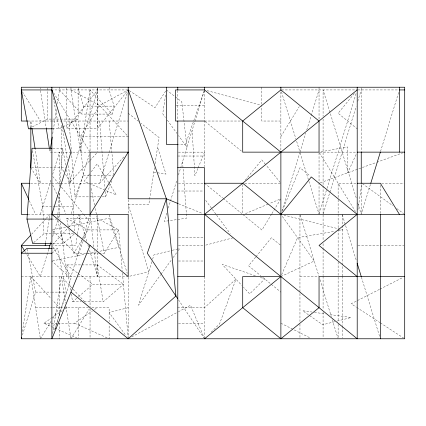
<?xml version="1.0" encoding="UTF-8"?>
<svg xmlns="http://www.w3.org/2000/svg" width="426" height="426" viewBox="0 0 426 426"><rect width="100%" height="100%" fill="white"/><g stroke="black" fill="none" stroke-linecap="round" stroke-linejoin="round"><path stroke-width="0.32" stroke-dasharray="2.13 1.6" d="M59.4 193.26L57.553 219.07L52.899 219.07M59.97 185.315L62.622 148.248L52.648 148.248M357.888 209.816L361.679 184.538M22.402 331.572L30.842 276.565L50.966 298.434M109.136 87.229L109.136 89.929L114.104 106.133L112.288 114.088L90.051 89.929L90.051 152.141L49.922 152.141L50.428 148.866M52.733 133.801L56.551 108.918M57.356 103.678L59.464 89.929L59.464 87.229M45.55 242.863L49.23 218.884M49.325 218.24L49.922 214.353L46.343 218.24M52.691 333.537L61.429 276.565L72.612 288.711M90.051 89.929L80.509 152.141L70.972 89.929L70.972 87.229M77.431 234.438L75.743 245.456L52.467 245.456M77.532 233.789L80.413 214.997M154.468 167.62L148.791 204.629L128.215 204.629L148.791 271.703L128.215 276.565L97.629 276.565L89.449 249.902M155.069 163.68L159.079 137.555L141.075 123.38M165.592 95.078L162.732 113.742L165.421 117.469M112.288 114.088L81.701 114.088L83.517 106.133L78.549 89.929L78.549 87.767M40.385 214.353L51.093 179.437M52.648 174.356L59.464 152.141L59.464 186.551M22.461 334.99L35.614 292.114L28.127 254.247M48.756 249.263L40.385 276.565L25.81 252.81M50.705 242.916L51.093 241.648M52.648 236.568L57.515 220.7M58.298 218.16L59.464 214.353M71.163 213.714L89.471 154.042M54.981 328.686L66.2 292.114L57.553 248.374L52.899 248.374M82.069 240.376L70.972 276.565L52.579 246.585M82.846 237.836L90.051 214.353M60.796 183.244L99.593 183.244L127.246 93.102M151.837 261.766L138.503 305.24L160.698 274.69M152.599 259.28L153.935 254.934L171.587 250.493M166.758 213.128L164.223 221.398L186.668 218.208L182.557 161.614M168.318 208.042L176.705 180.693M178.462 174.969L204.549 89.929L185.464 144.361L178.228 144.361M281.852 211.174L299.766 152.774M299.957 152.141L305.799 133.093M306.773 129.919L319.042 89.929M319.239 213.714L326.833 188.958M327.024 188.324L356.232 93.102M323.281 213.714L329.703 192.765M329.9 192.131L356.184 106.431M357.744 101.351L361.248 89.929M357.744 202.925L361.248 214.353L370.402 184.511M380.524 151.502L398.832 91.83M54.698 329.894L70.972 278.508L51.887 261.01M83.091 241.404L77.926 255.701L51.887 229.902M83.986 238.917L90.051 222.127L83.416 214.012M99.572 196.855L74.971 196.855L83.32 175.469L78.549 121.032M102.235 196.855L105.557 196.855L111.995 180.358M197.882 168.478L194.922 175.741L192.099 130.51M198.133 167.876L204.549 152.141L177.791 152.141M282.385 210.668L299.957 167.69L310.272 176.098M281.661 274.738L297.572 237.681L335.124 231.238M356.115 154.505L347.664 172.85L347.664 146.954L320.341 151.901M271.591 214.134L261.963 230.04L243.049 214.624M271.937 213.564L280.878 198.798L269.285 203.649M85.743 253.23L73.778 253.23L81.957 239.902M82.298 239.348L88.086 229.902L118.678 229.902L122.241 270.563M40.385 338.771L51.136 321.241M52.872 318.414L59.464 307.668L52.755 300.378M99.045 253.23L104.365 253.23L118.678 229.902L97.208 218.24L66.621 218.24L68.341 226.664M70.972 338.771L89.359 308.797M280.878 136.586L299.265 106.612M165.671 91.036L155.016 107.666L128.215 89.929L53.016 89.929M161.092 274.158L171.603 259.684M173.158 257.544L176.668 252.719M178.222 250.579L179.783 248.433L178.521 248.752M89.657 173.877L84.087 181.3L116.293 194.911L109.136 183.244M91.244 171.758L97.208 163.802L108.795 182.69M70.972 89.929L99.593 105.478L128.215 136.586L80.509 136.586L99.593 105.478L128.215 89.929L97.208 128.806L66.621 128.806L97.629 89.929L69.007 183.244L89.577 160.884M255.632 257.118L248.571 265.781L260.685 275.659M256.047 256.606L271.421 237.751L280.878 245.456M245.2 180.203L261.793 159.915L265.526 164.479M354.304 93.475L338.127 113.257L357.206 128.865M90.024 160.4L97.181 152.625M31.588 234.279L45.896 218.724M99.593 183.244L124.637 156.028M52.781 244.481L68.437 227.473M68.884 226.989L79.614 215.322M211.131 332.232L219.592 323.819L235.951 279.163L204.549 307.668L177.791 307.668M71.328 294.057L72.585 301.837L78.022 297.14M78.517 296.714L92.857 284.339L123.444 284.339L103.172 301.837L84.556 301.837M33.617 242.666L43.958 233.789L74.55 233.789L63.218 243.512L52.579 243.512M51.887 253.23L57.553 248.374M77.335 338.228L43.958 323.222L50.976 318.408M51.514 318.036L62.302 310.629M65.002 308.781L66.621 307.668M57.925 323.222L74.55 323.222L92.351 311.001M94.508 309.521L97.208 307.668M131.709 336.891L177.717 312.136M178.297 311.821L190.523 305.24L204.038 337.552M29.032 128.514L47.536 119.088L52.196 119.088M52.393 128.806L59.044 128.806L78.123 119.088L78.123 87.889M379.39 289.424L351.136 303.781L356.109 307.029M379.976 289.126L402.932 277.459M280.878 276.565L314.271 261.01L280.878 214.353M245.493 213.607L268.673 203.905M320.288 182.791L376.185 162.492M376.802 162.269L402.842 152.812M205.822 245.115L233.256 237.751M128.215 307.668L109.136 312.53L125.883 335.56M334.708 321.694L322.7 324.745L302.614 310.719L311.795 312.002M337.238 321.055L351.136 317.519L328.845 314.393M172.216 250.334L177.892 248.906M52.536 229.774L67.414 226.738M68.059 226.605L109.136 218.24L118.678 247.399L99.269 251.356M52.536 260.877L85.04 254.253M87.628 253.726L96.681 251.883M338.361 230.679L342.893 229.902L284.073 215.151M281.538 89.929L357.292 89.929M357.867 89.929L399.412 89.929M176.178 105.478L204.549 105.478M83.517 106.133L114.104 106.133M52.856 119.088L78.123 119.088M27.951 121.032L52.35 121.032M52.526 121.032L128.215 121.032M204.549 121.032L242.713 121.032M280.878 121.032L261.793 121.032L261.793 105.478M319.745 152.141L356.551 152.141M177.791 156.028L204.549 156.028M31.508 167.69L65.535 167.69M83.32 175.469L89.3 175.469M89.966 175.469L112.576 175.469M30.608 183.244L51.221 183.244M51.684 183.244L60.332 183.244M178.441 183.244L203.894 183.244M244.684 183.244L280.878 183.244L265.941 164.984M355.928 183.244L338.127 183.244L338.127 199.128M381.611 183.244L404.04 183.244M177.791 191.018L203.894 191.018M32.509 150.841L42.77 206.573L54.736 206.573M55.401 206.573L73.357 206.573L73.645 213.213M27.951 214.353L51.253 214.353M178.441 237.681L203.894 237.681M178.441 245.456L203.894 245.456M357.867 245.456L404.04 245.456M86.409 253.23L98.379 253.23M178.441 261.01L203.894 261.01M70.7 290.17L66.621 264.897L81.249 264.897M81.914 264.897L97.208 264.897L123.444 284.339M21.3 276.565L77.548 276.565M77.969 276.565L97.208 276.565L94.119 249.711M299.957 276.565L318.424 276.565M35.614 292.114L50.907 292.114M51.573 292.114L66.2 292.114M72.585 301.837L81.228 301.837M35.614 307.668L52.233 307.668M52.899 307.668L90.051 307.668M91.846 307.668L109.136 307.668L109.136 321.566M43.958 323.222L57.26 323.222M178.441 323.222L204.549 323.222M314.42 312.37L325.565 313.935M153.765 172.21L165.959 174.085L157.588 147.279M207.089 90.616L261.159 105.307M255.35 275.744L222.218 264.424L241.707 285.345M260.35 277.454L264.722 278.95L249.679 293.908L243.48 287.246M178.691 203.814L202.701 213.596M74.55 323.222L109.136 338.771L109.136 324.213M280.878 323.222L310.666 338.185M66.621 218.24L88.086 229.902M356.658 307.386L379.854 322.541M380.402 322.903L403.598 338.052M362.409 183.633L392.921 205.795M396.67 208.516L403.63 213.575M66.621 264.897L77.639 273.061M78.166 273.449L92.857 284.339M166.38 89.929L181.811 101.835L186.955 147.279L178.494 135.569M128.215 113.257L138.503 121.357M205.06 121.453L242.713 152.141M204.549 183.244L222.596 197.957M223.112 198.378L241.68 213.511M262.704 277.305L280.878 292.114M59.464 89.929L81.701 114.088M73.059 289.201L86.025 303.296M52.717 176.481L59.768 185.102M61.429 187.131L83.001 213.506M205.715 200.38L211.946 208.836M212.334 209.363L216.232 214.651M216.621 215.178L230.173 233.57M167.343 120.132L176.955 133.439M178.494 299.84L203.814 337.68M319.388 152.705L355.47 211.52M53.623 92.756L90.051 152.141M22.338 91.622L40.385 121.032M63.815 171.577L61.429 167.69L61.429 124.317M65.519 174.356L70.972 183.244L68.16 164.91M30.842 167.69L40.385 183.244L35.161 149.191M24.772 251.111L25.464 252.245M52.712 185.038L57.648 195.806M57.92 196.402L65.876 213.751M29.256 200.593L35.56 214.353M356.184 197.845L323.084 89.929L323.084 116.399M342.36 214.986L356.184 260.057M361.445 277.198L379.747 336.87M281.464 91.83L295.873 138.807M296.65 141.347L299.766 151.502M300.154 152.774L308.722 180.704M308.919 181.338L318.845 213.714M300.154 214.986L319.042 276.565M320.017 279.738L331.311 316.555M332.285 319.729L337.93 338.137M109.328 214.986L127.246 273.385M78.549 214.353L86.92 241.648M87.894 244.822L88.48 246.723M57.851 220.359L63.218 243.512M91.111 188.43L94.556 205.279M95.222 208.516L104.365 253.23M68.874 229.257L73.778 253.23M27.094 249.024L27.999 253.598M53.319 97.703L59.044 128.806M62.622 148.248L65.961 166.396M66.557 169.633L73.357 206.573M97.208 264.897L103.172 301.837M62.233 126.272L67.457 160.325M40.481 90.584L46.205 127.906M49.421 148.866L49.922 152.141M61.429 276.565L65.503 303.131M65.998 306.374L70.87 338.127M31.843 127.582L30.842 121.032L30.842 127.603M30.842 276.565L40.284 338.127M90.126 215.008L94.045 249.056M59.539 215.008L60.066 219.587M60.444 222.862L66.621 276.565M109.136 121.032L113.907 175.469M122.47 273.188L128.215 338.771M99.593 121.032L104.881 188.281M105.142 191.578L105.557 196.855M69.007 121.032L71.392 151.363M71.446 152.018L74.971 196.855M73.677 213.873L74.459 231.797M42.77 206.573L43.958 233.789M380.333 185.23L380.333 213.687M361.248 87.889L361.248 152.141M361.248 184.57L361.248 214.353M342.169 214.353L342.169 275.899M342.169 276.229L342.169 325.464M342.169 326.13L342.169 338.111M338.127 199.789L338.127 213.687M338.127 214.353L338.127 259.354M338.127 262.001L338.127 275.899M338.127 277.225L338.127 321.566M338.127 324.213L338.127 338.111M323.084 119.046L323.084 185.23M323.084 185.89L323.084 213.687M323.084 215.013L323.084 240.967M323.084 243.624L323.084 247.618M323.084 248.283L323.084 275.563M323.084 276.229L323.084 309.5M323.084 312.157L323.084 338.111M319.042 87.229L319.042 119.711M319.042 152.801L319.042 214.353M299.957 215.013L299.957 292.864M299.957 293.53L299.957 321.476M299.957 324.138L299.957 338.111M280.878 91.909L280.878 152.141M261.793 87.229L261.793 104.173M242.713 184.57L242.713 213.687M204.549 90.589L204.549 166.699M204.549 276.565L204.549 338.771M177.791 90.541L177.791 120.372M128.215 199.789L128.215 213.687M128.215 277.225L128.215 337.451M97.629 87.767L97.629 151.475M97.629 215.013L97.629 250.089M97.629 252.735L97.629 276.565M97.208 87.884L97.208 128.806M90.051 276.565L90.051 307.008M90.051 308.994L90.051 338.771M78.549 307.668L78.549 338.111M66.621 87.884L66.621 128.806M59.464 193.17L59.464 213.687M59.464 276.565L59.464 317.594M59.464 322.892L59.464 338.771M47.536 87.889L47.536 119.088M40.385 87.767L40.385 88.848"/><path stroke-width="0.64" d="M51.913 243.512L32.632 243.512L26.966 219.07L32.035 148.248L51.983 148.248M27.663 121.032L21.3 121.032L21.3 87.229L404.7 87.229L404.7 338.771L21.3 338.771L21.502 337.467M50.529 148.211L52.233 137.076M45.151 245.456L45.449 243.512M51.887 214.353L128.215 214.353L128.215 276.565L51.887 214.353L70.972 152.141L51.887 89.929L21.3 89.929L28.457 128.806L52.393 128.806M48.953 248.63L50.508 243.55M370.79 183.244L380.333 152.141M128.215 89.929L166.38 198.798L147.3 253.23L177.759 298.743M90.051 245.456L51.887 338.771L51.887 87.229M30.693 235.248L21.3 245.456L21.3 338.771M280.878 89.929L242.713 121.032L242.713 152.141L319.042 152.141L319.042 121.032L280.878 89.929L280.878 87.229M357.206 89.929L204.549 214.353L357.206 338.771L357.206 87.229M204.549 338.771L280.878 276.565L242.713 276.565L242.713 307.668L280.878 338.771L319.042 307.668L319.042 276.565L404.7 276.565M280.878 338.771L280.878 152.141L204.549 89.929L175.517 89.929L175.517 121.032L204.549 121.032M399.423 89.929L404.7 89.929M177.567 144.361L166.38 144.361L166.38 87.229M357.206 152.141L404.7 152.141M177.791 167.69L204.549 167.69L204.549 276.565L177.791 276.565M27.781 214.353L21.3 214.353L21.3 183.244L29.277 183.244M204.549 183.244L242.713 183.244L280.878 214.353L311.342 176.971L357.206 214.353L319.042 245.456L357.206 276.565M357.249 183.244L380.333 183.244L399.412 214.353M178.079 203.564L166.38 198.798L128.215 198.798L128.215 87.229M177.791 214.353L404.7 214.353M26.966 219.07L52.233 219.07M49.89 245.456L21.3 245.456L24.42 250.547M52.233 248.374L26.966 248.374L21.3 253.23L51.887 253.23M70.972 292.114L128.215 338.771L175.922 296.001L166.38 198.798M21.3 183.244L28.707 199.395M357.158 263.231L361.248 276.565M51.887 89.929L52.126 91.223M46.306 128.561L49.32 148.211M31.945 128.237L35.06 148.536M399.412 87.229L399.412 152.141M380.333 214.353L380.333 338.771M361.248 152.141L361.248 183.244M204.549 87.229L204.549 89.929M177.791 87.229L177.791 89.929M177.791 121.032L177.791 338.771M30.842 128.263L30.842 167.69M128.215 152.141L90.051 214.353L90.051 152.141L128.215 152.141"/></g></svg>
